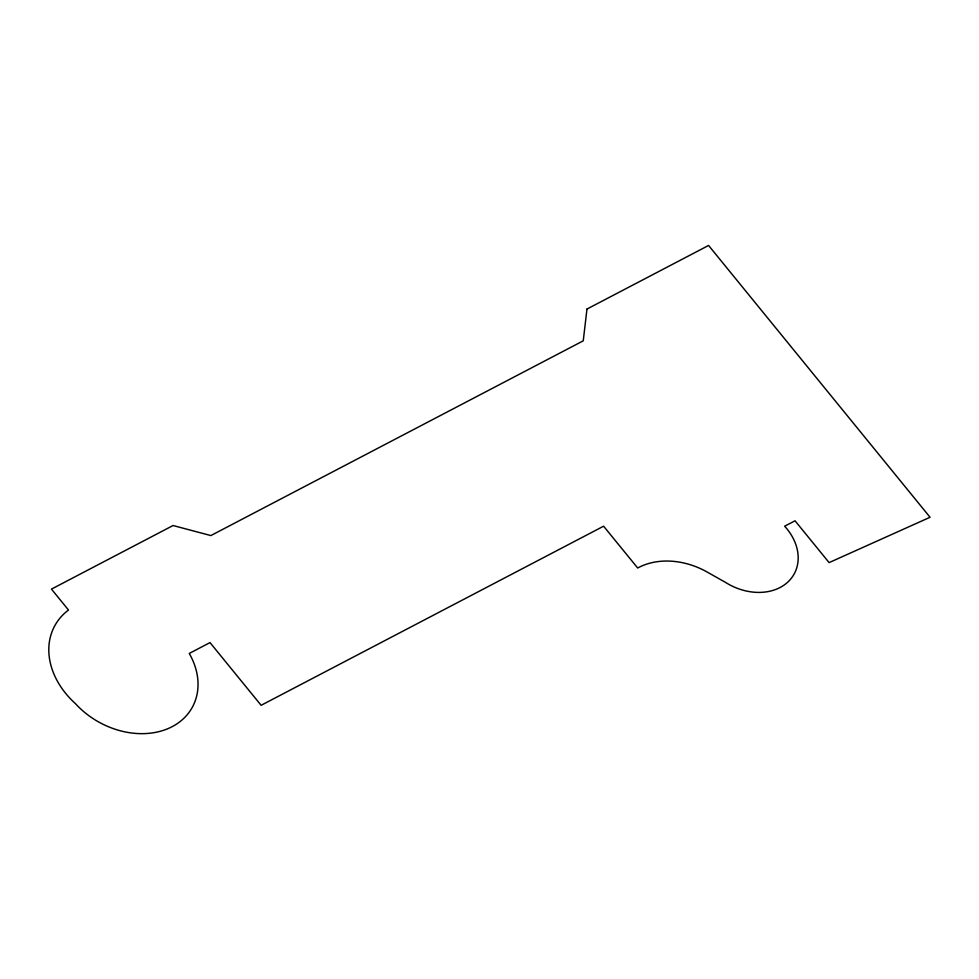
<?xml version="1.0" encoding="UTF-8"?>
<svg xmlns="http://www.w3.org/2000/svg" width="979" height="979" viewBox="0 0 979 979"><rect width="100%" height="100%" fill="white"/><g stroke="black" fill="none" stroke-linecap="round" stroke-linejoin="round"><path stroke-width="1.47" d="M586.972 309.058L583.251 340.827L210.852 535.574L173.063 525.527L51.459 589.113L68.493 610.027A78.149 60.992 28.8 0 0 75.42 703.607A74.294 57.981 28.8 0 0 168.78 728.29A74.294 57.981 28.8 0 0 189.253 653.446L210.008 642.591L261.124 705.308L603.602 526.2L637.684 568.016A69.081 53.906 28.8 0 1 708.233 572.654L725.341 582.285A52.009 40.592 28.8 0 0 788.046 581.856A52.009 40.592 28.8 0 0 784.644 526.212L795.034 520.791L829.103 562.607L930.05 517.267L708.576 245.46L586.972 309.058"/></g></svg>
